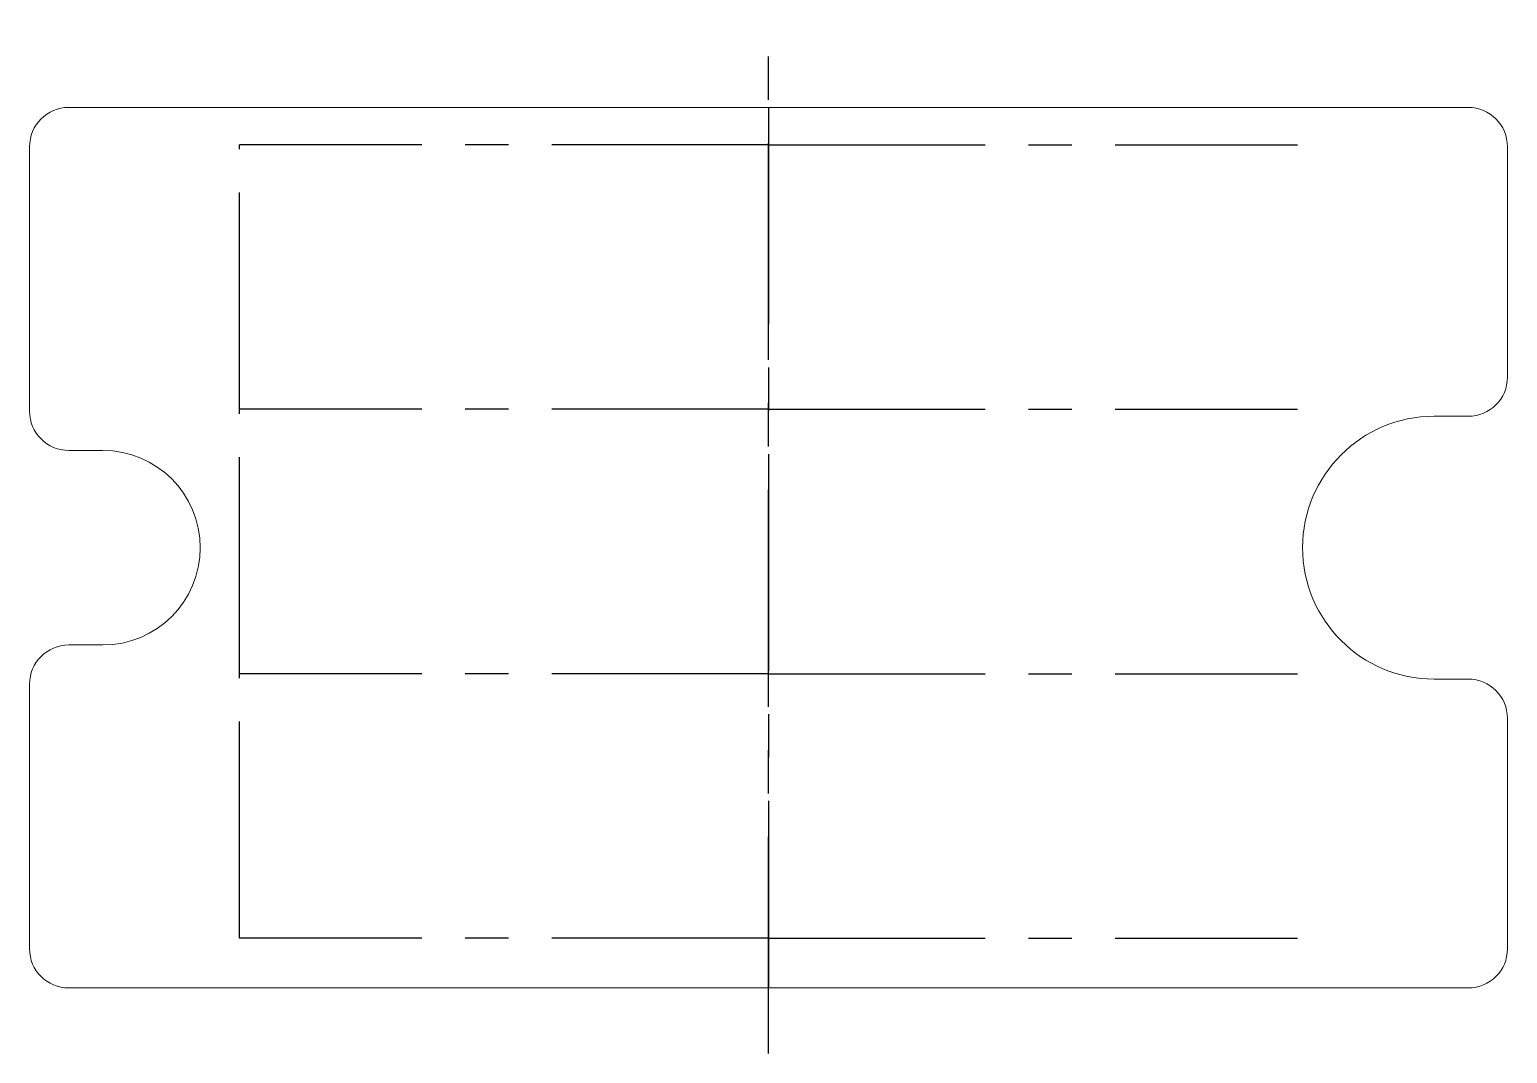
# Model space of a CAD drawing. Header units: millimetres. Extents: x 4.2 to 90.8, y 0.4 to 60.4.
import ezdxf

# ---------------------------------------------------------------- set-up
doc = ezdxf.new("R2010")
doc.units = ezdxf.units.MM
doc.linetypes.add('CENTERX2', pattern=[20.32, 12.7, -2.54, 2.54, -2.54])

msp = doc.modelspace()

# ---------------------------------------------------------------- linework, layer by layer
at = {"color": 7, "linetype": 'CENTERX2'}
for p, q in [((47.5, 0.364), (47.5, 60.364)), ((47.5, 55.8), (47.5, 4.2)), ((47.5, 53.614), (16.5, 53.614)), ((16.5, 38.114), (16.5, 53.614)), ((47.5, 53.614), (78.5, 53.614)), ((47.5, 38.114), (16.5, 38.114)), ((16.5, 22.614), (16.5, 38.114)), ((47.5, 38.114), (78.5, 38.114)), ((47.5, 22.614), (16.5, 22.614)), ((16.5, 7.114), (16.5, 22.614)), ((47.5, 22.614), (78.5, 22.614)), ((47.5, 7.114), (16.5, 7.114)), ((47.5, 7.114), (78.5, 7.114))]:
    msp.add_line(p, q, dxfattribs=at)
at = {"color": 7, "linetype": 'Continuous', "lineweight": 15}
for p, q in [((88.5, 55.8), (6.5, 55.8)), ((4.2, 53.5), (4.2, 38)), ((90.8, 40), (90.8, 53.5)), ((86.5, 37.7), (88.5, 37.7)), ((6.5, 35.7), (8.5, 35.7)), ((8.5, 24.3), (6.5, 24.3)), ((4.2, 22), (4.2, 6.5)), ((88.5, 22.3), (86.5, 22.3)), ((90.8, 6.5), (90.8, 20)), ((6.5, 4.2), (88.5, 4.2))]:
    msp.add_line(p, q, dxfattribs=at)
for centre, radius, start, end in [((6.5, 53.5), 2.3, 90, 180), ((88.5, 53.5), 2.3, 0, 90), ((88.5, 40), 2.3, 270, 0), ((6.5, 38), 2.3, 180, 270), ((86.5, 30), 7.7, 90, 270), ((8.5, 30), 5.7, 270, 90), ((6.5, 22), 2.3, 90, 180), ((88.5, 20), 2.3, 0, 90), ((6.5, 6.5), 2.3, 180, 270), ((88.5, 6.5), 2.3, 270, 0)]:
    msp.add_arc(centre, radius, start, end, dxfattribs=at)

doc.saveas('drawing.dxf')
